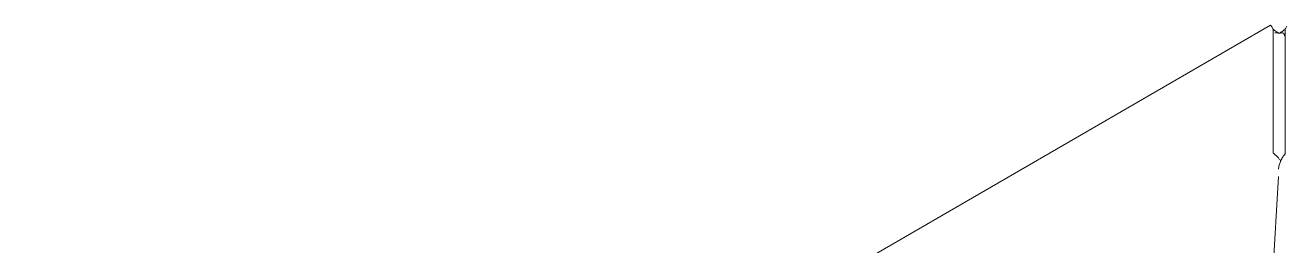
# Model space of a CAD drawing. Header units: millimetres. Extents: x -92 to 3826, y 8 to 2374.
# Drawn here: x 3254.1 to 3541.1, y 1946.2 to 1996.3 of the extents above; entities that cross this region are included whole.
import ezdxf

# ---------------------------------------------------------------- set-up
doc = ezdxf.new("R2010")
doc.units = ezdxf.units.MM
doc.layers.add('ZANO_R', color=7, linetype='Continuous', lineweight=0)

msp = doc.modelspace()

# ---------------------------------------------------------------- linework, layer by layer
at = {"layer": 'ZANO_R'}
for p, q in [((3254.09, 1832.72), (3537.35, 1996.26)), ((3537.35, 1996.26), (3537.44, 1996.22)), ((3537.46, 1996.19), (3537.44, 1996.22)), ((3537.48, 1996.17), (3537.46, 1996.19)), ((3537.5, 1996.15), (3537.48, 1996.17)), ((3537.52, 1996.12), (3537.5, 1996.15)), ((3537.54, 1996.09), (3537.52, 1996.12)), ((3537.56, 1996.07), (3537.54, 1996.09)), ((3537.56, 1996.07), (3537.61, 1995.99)), ((3537.61, 1995.99), (3537.66, 1995.9)), ((3537.66, 1995.9), (3537.71, 1995.82)), ((3537.71, 1995.82), (3537.76, 1995.73)), ((3537.83, 1995.59), (3537.76, 1995.73)), ((3537.89, 1995.46), (3537.83, 1995.59)), ((3537.88, 1995.47), (3537.98, 1995.36)), ((3537.95, 1995.32), (3537.89, 1995.46)), ((3537.95, 1967.23), (3537.95, 1995.32)), ((3537.98, 1995.36), (3538.09, 1995.27)), ((3538.09, 1995.27), (3538.19, 1995.17)), ((3538.19, 1995.17), (3538.3, 1995.08)), ((3538.3, 1995.08), (3538.42, 1994.99)), ((3538.35, 1994.53), (3538.39, 1994.54)), ((3538.39, 1994.54), (3538.44, 1994.55)), ((3538.42, 1994.99), (3538.53, 1994.91)), ((3538.44, 1994.55), (3538.48, 1994.56)), ((3538.48, 1994.56), (3538.53, 1994.57)), ((3538.53, 1994.91), (3538.65, 1994.82)), ((3538.53, 1994.57), (3538.58, 1994.57)), ((3538.58, 1994.57), (3538.63, 1994.57)), ((3538.63, 1994.57), (3538.67, 1994.58)), ((3538.65, 1994.82), (3538.77, 1994.75)), ((3538.67, 1994.58), (3538.72, 1994.58)), ((3538.72, 1994.58), (3538.77, 1994.58)), ((3538.77, 1994.75), (3538.89, 1994.67)), ((3538.77, 1994.58), (3538.82, 1994.57)), ((3538.82, 1994.57), (3538.86, 1994.57)), ((3538.86, 1994.57), (3538.91, 1994.56)), ((3539.27, 1994.45), (3538.89, 1994.67)), ((3538.91, 1994.56), (3538.96, 1994.55)), ((3538.96, 1994.55), (3539, 1994.54)), ((3539, 1994.54), (3539.05, 1994.53)), ((3539.05, 1994.53), (3539.09, 1994.52)), ((3539.09, 1994.52), (3539.14, 1994.51)), ((3539.14, 1994.51), (3539.18, 1994.49)), ((3539.18, 1994.49), (3539.23, 1994.47)), ((3539.46, 1994.55), (3539.27, 1994.45)), ((3539.45, 1994.48), (3539.53, 1994.5)), ((3539.46, 1994.55), (3539.6, 1994.62)), ((3539.53, 1994.5), (3539.62, 1994.52)), ((3539.6, 1994.62), (3539.73, 1994.7)), ((3539.62, 1994.52), (3539.69, 1994.54)), ((3539.69, 1994.54), (3539.75, 1994.55)), ((3539.73, 1994.7), (3539.86, 1994.77)), ((3539.75, 1994.55), (3539.78, 1994.55)), ((3539.78, 1994.55), (3539.81, 1994.55)), ((3539.81, 1994.55), (3539.85, 1994.56)), ((3539.85, 1994.56), (3539.88, 1994.56)), ((3539.86, 1994.77), (3539.99, 1994.86)), ((3539.88, 1994.56), (3539.9, 1994.56)), ((3539.9, 1994.56), (3539.93, 1994.56)), ((3539.93, 1994.56), (3539.95, 1994.56)), ((3539.95, 1994.56), (3539.98, 1994.56)), ((3539.98, 1994.56), (3540, 1994.56)), ((3539.99, 1994.86), (3540.12, 1994.95)), ((3540, 1994.56), (3540.03, 1994.56)), ((3540.03, 1994.56), (3540.04, 1994.56)), ((3540.04, 1994.56), (3540.05, 1994.56)), ((3540.05, 1994.56), (3540.06, 1994.55)), ((3540.06, 1994.55), (3540.08, 1994.55)), ((3540.08, 1994.55), (3540.09, 1994.55)), ((3540.09, 1994.55), (3540.1, 1994.55)), ((3540.1, 1994.55), (3540.11, 1994.54)), ((3540.11, 1994.54), (3540.12, 1994.54)), ((3540.12, 1994.95), (3540.24, 1995.04)), ((3540.12, 1994.54), (3540.13, 1994.54)), ((3540.13, 1994.54), (3540.14, 1994.54)), ((3540.14, 1994.54), (3540.15, 1994.53)), ((3540.15, 1994.53), (3540.16, 1994.53)), ((3540.16, 1994.53), (3540.17, 1994.53)), ((3540.17, 1994.53), (3540.18, 1994.52)), ((3540.18, 1994.52), (3540.19, 1994.52)), ((3540.19, 1994.52), (3540.2, 1994.51)), ((3540.2, 1994.51), (3540.21, 1994.51)), ((3540.21, 1994.51), (3540.22, 1994.5)), ((3540.22, 1994.5), (3540.23, 1994.5)), ((3540.23, 1994.5), (3540.24, 1994.49)), ((3540.24, 1995.04), (3540.36, 1995.14)), ((3540.24, 1994.49), (3540.25, 1994.49)), ((3540.25, 1994.49), (3540.26, 1994.48)), ((3540.26, 1994.48), (3540.27, 1994.48)), ((3540.36, 1995.14), (3540.47, 1995.24)), ((3540.47, 1995.24), (3540.59, 1995.34)), ((3540.59, 1995.34), (3540.69, 1995.45)), ((3540.68, 1995.27), (3541.06, 1996.04)), ((3540.68, 1967.08), (3540.68, 1995.27)), ((3540.69, 1995.45), (3540.8, 1995.56)), ((3539.23, 1994.47), (3539.27, 1994.45)), ((3539.27, 1994.43), (3539.45, 1994.48)), ((3539.27, 1994.43), (3539.27, 1994.45)), ((3540.27, 1994.48), (3540.28, 1994.47)), ((3540.28, 1994.47), (3540.29, 1994.46)), ((3540.29, 1994.46), (3540.3, 1994.46)), ((3540.3, 1994.46), (3540.3, 1994.45)), ((3540.3, 1994.45), (3540.31, 1994.44)), ((3540.31, 1994.44), (3540.32, 1994.44)), ((3540.32, 1994.44), (3540.33, 1994.43)), ((3540.33, 1994.43), (3540.34, 1994.42)), ((3540.34, 1994.42), (3540.34, 1994.41)), ((3540.34, 1994.41), (3540.35, 1994.41)), ((3540.35, 1994.41), (3540.36, 1994.4)), ((3540.36, 1994.4), (3540.37, 1994.39)), ((3540.37, 1994.39), (3540.37, 1994.38)), ((3540.37, 1994.38), (3540.38, 1994.37)), ((3540.38, 1994.37), (3540.39, 1994.36)), ((3540.39, 1994.36), (3540.4, 1994.35)), ((3540.4, 1994.35), (3540.41, 1994.34)), ((3540.41, 1994.34), (3540.42, 1994.32)), ((3540.42, 1994.32), (3540.43, 1994.3)), ((3540.43, 1994.3), (3540.45, 1994.28)), ((3540.45, 1994.28), (3540.46, 1994.26)), ((3540.46, 1994.26), (3540.47, 1994.24)), ((3540.47, 1994.24), (3540.48, 1994.22)), ((3540.48, 1994.22), (3540.5, 1994.19)), ((3540.5, 1994.19), (3540.51, 1994.16)), ((3540.51, 1994.16), (3540.52, 1994.13)), ((3540.52, 1994.13), (3540.53, 1994.1)), ((3540.53, 1994.1), (3540.56, 1994.04)), ((3540.56, 1994.04), (3540.58, 1993.98)), ((3540.58, 1993.98), (3540.61, 1993.9)), ((3540.61, 1993.9), (3540.63, 1993.81)), ((3540.63, 1993.81), (3540.68, 1993.63)), ((3537.95, 1967.23), (3538.1, 1967.14)), ((3538.1, 1967.14), (3538.24, 1967.03)), ((3538.24, 1967.03), (3538.38, 1966.93)), ((3538.38, 1966.93), (3538.52, 1966.82)), ((3538.52, 1966.82), (3538.65, 1966.7)), ((3538.65, 1966.7), (3538.78, 1966.58)), ((3538.78, 1966.58), (3538.91, 1966.45)), ((3538.91, 1966.45), (3539.03, 1966.32)), ((3539.03, 1966.32), (3539.15, 1966.19)), ((3539.15, 1966.19), (3539.26, 1966.06)), ((3539.26, 1966.06), (3539.37, 1965.91)), ((3539.37, 1965.91), (3539.48, 1965.77)), ((3539.91, 1965.96), (3539.8, 1965.76)), ((3540.02, 1966.16), (3539.91, 1965.96)), ((3540.14, 1966.35), (3540.02, 1966.16)), ((3540.26, 1966.54), (3540.14, 1966.35)), ((3540.39, 1966.73), (3540.26, 1966.54)), ((3540.53, 1966.9), (3540.39, 1966.73)), ((3540.68, 1967.08), (3540.53, 1966.9)), ((3539.19, 1963.82), (3539.16, 1963.6)), ((3539.23, 1964.05), (3539.19, 1963.82)), ((3539.28, 1964.27), (3539.23, 1964.05)), ((3539.33, 1964.49), (3539.28, 1964.27)), ((3539.39, 1964.71), (3539.33, 1964.49)), ((3539.46, 1964.92), (3539.39, 1964.71)), ((3539.53, 1965.14), (3539.46, 1964.92)), ((3539.48, 1965.77), (3539.58, 1965.62)), ((3539.62, 1965.35), (3539.53, 1965.14)), ((3539.58, 1965.62), (3539.67, 1965.47)), ((3539.71, 1965.56), (3539.62, 1965.35)), ((3539.8, 1965.76), (3539.71, 1965.56)), ((3537.78, 1937.94), (3539.18, 1961.96))]:
    msp.add_line(p, q, dxfattribs=at)

doc.saveas('drawing.dxf')
